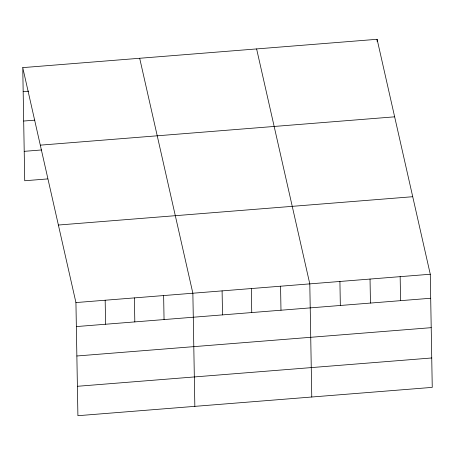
<?xml version="1.0" encoding="UTF-8"?>
<svg xmlns="http://www.w3.org/2000/svg" width="455" height="455" viewBox="0 0 455 455"><rect width="100%" height="100%" fill="white"/><g stroke="black" fill="none" stroke-linecap="round" stroke-linejoin="round"><path stroke-width="0.68" d="M22.75 67.619L377.093 39.295L430.276 274.246L432.25 387.381L77.907 415.705L75.934 302.569L22.75 67.619L24.724 180.754L47.695 178.917M23.171 91.626L28.739 91.176M23.683 121.036L34.819 120.148M40.302 145.151L394.644 116.827M24.212 151.339L41.61 149.951M58.382 225.037L412.725 196.714M75.934 302.569L430.276 274.246M76.349 326.576L430.692 298.252M76.867 355.986L431.209 327.668M77.395 386.295L431.738 357.971M256.614 48.924L309.798 283.875L311.772 397.01M139.685 58.268L192.863 293.225L194.842 406.361M400.155 276.651L400.576 300.658M377.093 39.295L377.132 41.411M370.034 279.063L370.455 303.07M339.919 281.469L340.334 305.476M280.564 286.212L280.985 310.219M251.331 288.55L251.751 312.557M222.097 290.887L222.518 314.894M163.635 295.557L164.05 319.564M134.401 297.894L134.816 321.901M105.168 300.232L105.583 324.239"/></g></svg>
